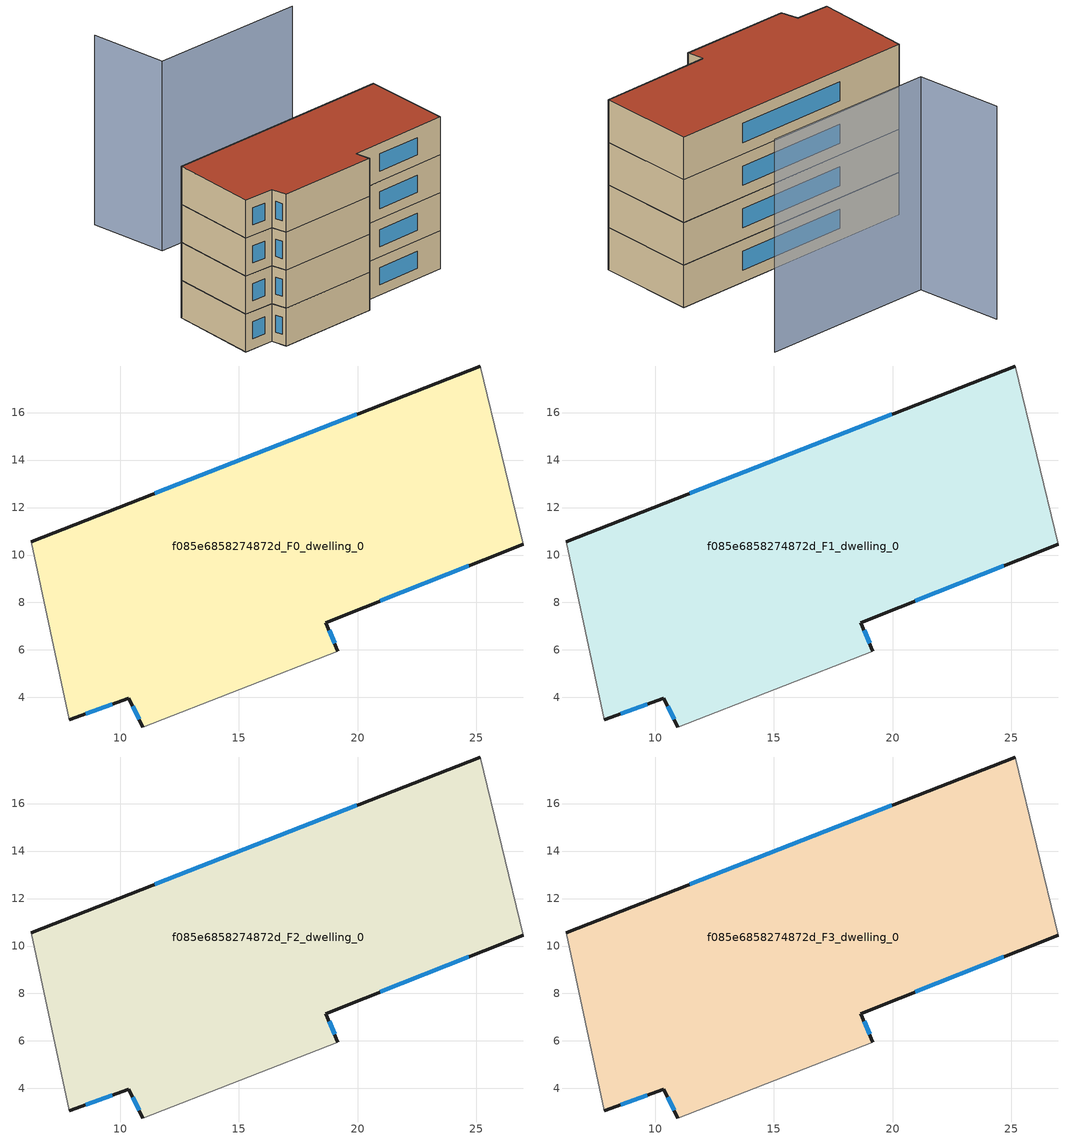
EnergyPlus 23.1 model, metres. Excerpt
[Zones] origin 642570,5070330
f085e6858274872d_F0_dwelling_0
 floor ground (EU_floor_Construction): 26.97,10.46 25.17,17.96 6.26,10.56 7.85,3.06 10.36,3.96 10.96,2.75 19.16,5.96 18.66,7.16 z0
 wall outside (EU_wall_Construction): 6.26,10.56 25.17,17.96 / 26.97,10.46 18.66,7.16 19.16,5.96 / 10.96,2.75 10.36,3.96 7.85,3.06 z0:3
 wall adiabatic (EU_wall_Construction): 25.17,17.96 26.97,10.46 / 19.16,5.96 10.96,2.75 / 7.85,3.06 6.26,10.56 z0:3
 window (EU_Window_Construction): 11.46,12.6 19.97,15.93 / 24.69,9.55 20.95,8.06 / 18.8,6.83 19.03,6.29 / 10.79,3.09 10.52,3.63 / 9.67,3.71 8.54,3.3 z0.83:2.17
f085e6858274872d_F1_dwelling_0
 floor to f085e6858274872d_F0_dwelling_0 (EU_floor_Construction): 26.97,10.46 25.17,17.96 6.26,10.56 7.85,3.06 10.36,3.96 10.96,2.75 19.16,5.96 18.66,7.16 z3
 wall outside (EU_wall_Construction): 6.26,10.56 25.17,17.96 / 26.97,10.46 18.66,7.16 19.16,5.96 / 10.96,2.75 10.36,3.96 7.85,3.06 z3:6
 wall adiabatic (EU_wall_Construction): 25.17,17.96 26.97,10.46 / 19.16,5.96 10.96,2.75 / 7.85,3.06 6.26,10.56 z3:6
 window (EU_Window_Construction): 11.46,12.6 19.97,15.93 / 24.69,9.55 20.95,8.06 / 18.8,6.83 19.03,6.29 / 10.79,3.09 10.52,3.63 / 9.67,3.71 8.54,3.3 z3.83:5.17
f085e6858274872d_F2_dwelling_0
 floor to f085e6858274872d_F1_dwelling_0 (EU_floor_Construction): 26.97,10.46 25.17,17.96 6.26,10.56 7.85,3.06 10.36,3.96 10.96,2.75 19.16,5.96 18.66,7.16 z6
 wall outside (EU_wall_Construction): 6.26,10.56 25.17,17.96 / 26.97,10.46 18.66,7.16 19.16,5.96 / 10.96,2.75 10.36,3.96 7.85,3.06 z6:9
 wall adiabatic (EU_wall_Construction): 25.17,17.96 26.97,10.46 / 19.16,5.96 10.96,2.75 / 7.85,3.06 6.26,10.56 z6:9
 window (EU_Window_Construction): 11.46,12.6 19.97,15.93 / 24.69,9.55 20.95,8.06 / 18.8,6.83 19.03,6.29 / 10.79,3.09 10.52,3.63 / 9.67,3.71 8.54,3.3 z6.83:8.17
f085e6858274872d_F3_dwelling_0
 floor to f085e6858274872d_F2_dwelling_0 (EU_floor_Construction): 26.97,10.46 25.17,17.96 6.26,10.56 7.85,3.06 10.36,3.96 10.96,2.75 19.16,5.96 18.66,7.16 z9
 wall outside (EU_wall_Construction): 6.26,10.56 25.17,17.96 / 26.97,10.46 18.66,7.16 19.16,5.96 / 10.96,2.75 10.36,3.96 7.85,3.06 z9:12
 wall adiabatic (EU_wall_Construction): 25.17,17.96 26.97,10.46 / 19.16,5.96 10.96,2.75 / 7.85,3.06 6.26,10.56 z9:12
 window (EU_Window_Construction): 11.46,12.6 19.97,15.93 / 24.69,9.55 20.95,8.06 / 18.8,6.83 19.03,6.29 / 10.79,3.09 10.52,3.63 / 9.67,3.71 8.54,3.3 z9.83:11.17
 roof outside (EU_roof_Construction): 25.17,17.96 26.97,10.46 18.66,7.16 19.16,5.96 10.96,2.75 10.36,3.96 7.85,3.06 6.26,10.56 z12
shading: 22.9,26.85 10.16,21.97 / 10.16,21.97 7.74,28.29 z0:15
[Building]
EU S2 Campaign: North Axis=0; Terrain=City; Solar Distribution=FullExterior
[Site:Location]
Lyon-Bron: Latitude=45.75; Longitude=5; Time Zone=1; Elevation=198
[SizingPeriod:WeatherFileDays]
AnnualSizingPeriod: Begin Month=1; Begin Day of Month=1; End Month=12; End Day of Month=31; Day of Week for Start Day=Monday; Use Weather File Daylight Saving Period=No; Use Weather File Rain and Snow Indicators=No
[MATERIAL]
EU_InternalMass_Material: Roughness=MediumRough; Thickness=0.1; Conductivity=1; Density=1800; Specific Heat=900; Thermal Absorptance=0.9; Solar Absorptance=0.7; Visible Absorptance=0.7
[MATERIAL:NOMASS] Roughness=MediumRough; Thermal Absorptance=0.9; Solar Absorptance=0.7; Visible Absorptance=0.7
Name | Thermal Resistance
EU_wall_NoMass | 0.87146
EU_roof_NoMass | 0.842276
EU_floor_NoMass | 0.496999
[WINDOWMATERIAL:SIMPLEGLAZINGSYSTEM]
EU_Window_SimpleGlazing: UFactor=2.2525; Solar Heat Gain Coefficient=0.76; Visible Transmittance=0.76
[CONSTRUCTION]
EU_wall_Construction: EU_wall_NoMass
EU_roof_Construction: EU_roof_NoMass
EU_floor_Construction: EU_floor_NoMass
EU_InternalMass_Construction: EU_InternalMass_Material
EU_Window_Construction: EU_Window_SimpleGlazing
[ZONE] Type=1; Multiplier=1; Ceiling Height=autocalculate; Floor Area=autocalculate; Part of Total Floor Area=Yes
Name | Volume
f085e6858274872d_F0_dwelling_0 | 504.16
f085e6858274872d_F1_dwelling_0; f085e6858274872d_F2_dwelling_0 | 504.161
f085e6858274872d_F3_dwelling_0 | 1512.48
[INTERNALMASS] Construction=EU_InternalMass_Construction; Surface Area=168.054
Name | Zone or ZoneList
f085e6858274872d_F0_dwelling_0_EU_InternalMass | f085e6858274872d_F0_dwelling_0
f085e6858274872d_F1_dwelling_0_EU_InternalMass | f085e6858274872d_F1_dwelling_0
f085e6858274872d_F2_dwelling_0_EU_InternalMass | f085e6858274872d_F2_dwelling_0
f085e6858274872d_F3_dwelling_0_EU_InternalMass | f085e6858274872d_F3_dwelling_0
[OTHEREQUIPMENT] Fuel Type=Electricity; Design Level Calculation Method=Watts/Area; Power per Zone Floor Area=1; Fraction Latent=0; Fraction Radiant=0; Fraction Lost=0; Carbon Dioxide Generation Rate=0; EndUse Subcategory=EU_Step8_InternalGains
Name | Zone or ZoneList or Space or SpaceList | Schedule
EU_Step8_InternalGain_f085e6858274872d_F0_dwelling_0_f000 | f085e6858274872d_F0_dwelling_0 | EU_Step8_GainSchedule_f085e6858274872d_F0_dwelling_0_f000
EU_Step8_InternalGain_f085e6858274872d_F1_dwelling_0_f000 | f085e6858274872d_F1_dwelling_0 | EU_Step8_GainSchedule_f085e6858274872d_F1_dwelling_0_f000
EU_Step8_InternalGain_f085e6858274872d_F2_dwelling_0_f000 | f085e6858274872d_F2_dwelling_0 | EU_Step8_GainSchedule_f085e6858274872d_F2_dwelling_0_f000
EU_Step8_InternalGain_f085e6858274872d_F3_dwelling_0_f000 | f085e6858274872d_F3_dwelling_0 | EU_Step8_GainSchedule_f085e6858274872d_F3_dwelling_0_f000
[ZONEVENTILATION:DESIGNFLOWRATE] Schedule=EU_AlwaysOn; Design Flow Rate Calculation Method=AirChanges/Hour; Air Changes per Hour=0.425; Ventilation Type=Natural; Fan Pressure Rise=0; Fan Total Efficiency=1; Constant Term Coefficient=1; Temperature Term Coefficient=0; Velocity Term Coefficient=0; Velocity Squared Term Coefficient=0; Minimum Indoor Temperature=-100; Maximum Indoor Temperature=100; Delta Temperature=-100; Minimum Outdoor Temperature=-100; Maximum Outdoor Temperature=100; Maximum Wind Speed=40
Name | Zone or ZoneList or Space or SpaceList
EU_ConstantAir_f085e6858274872d_F0_dwelling_0 | f085e6858274872d_F0_dwelling_0
EU_ConstantAir_f085e6858274872d_F1_dwelling_0 | f085e6858274872d_F1_dwelling_0
EU_ConstantAir_f085e6858274872d_F2_dwelling_0 | f085e6858274872d_F2_dwelling_0
EU_ConstantAir_f085e6858274872d_F3_dwelling_0 | f085e6858274872d_F3_dwelling_0
[HVACTEMPLATE:THERMOSTAT] Constant Heating Setpoint=20; Constant Cooling Setpoint=50
EU_HeatOnly_f085e6858274872d_F0_dwelling_0; EU_HeatOnly_f085e6858274872d_F1_dwelling_0; EU_HeatOnly_f085e6858274872d_F2_dwelling_0; EU_HeatOnly_f085e6858274872d_F3_dwelling_0
[HVACTEMPLATE:ZONE:IDEALLOADSAIRSYSTEM] System Availability Schedule=EU_AlwaysOn; Maximum Heating Supply Air Temperature=50; Minimum Cooling Supply Air Temperature=13; Maximum Heating Supply Air Humidity Ratio=0.0156; Minimum Cooling Supply Air Humidity Ratio=0.0077; Heating Limit=NoLimit; Cooling Limit=NoLimit; Heating Availability Schedule=EU_AlwaysOn; Cooling Availability Schedule=EU_CoolingOff; Dehumidification Control Type=ConstantSensibleHeatRatio; Cooling Sensible Heat Ratio=0.7; Dehumidification Setpoint=60; Humidification Control Type=None; Humidification Setpoint=30; Outdoor Air Method=None; Outdoor Air Flow Rate per Person=0.00944; Outdoor Air Flow Rate per Zone Floor Area=0; Outdoor Air Flow Rate per Zone=0; Demand Controlled Ventilation Type=None; Outdoor Air Economizer Type=NoEconomizer; Heat Recovery Type=None; Sensible Heat Recovery Effectiveness=0.7; Latent Heat Recovery Effectiveness=0.65
Name | Template Thermostat
f085e6858274872d_F0_dwelling_0 | EU_HeatOnly_f085e6858274872d_F0_dwelling_0
f085e6858274872d_F1_dwelling_0 | EU_HeatOnly_f085e6858274872d_F1_dwelling_0
f085e6858274872d_F2_dwelling_0 | EU_HeatOnly_f085e6858274872d_F2_dwelling_0
f085e6858274872d_F3_dwelling_0 | EU_HeatOnly_f085e6858274872d_F3_dwelling_0
[SIZING:ZONE] Zone Cooling Design Supply Air Temperature Input Method=SupplyAirTemperature; Zone Cooling Design Supply Air Temperature=13; Zone Heating Design Supply Air Temperature Input Method=SupplyAirTemperature; Zone Heating Design Supply Air Temperature=50; Zone Cooling Design Supply Air Humidity Ratio=0.008; Zone Heating Design Supply Air Humidity Ratio=0.008; Cooling Design Air Flow Method=DesignDay; Cooling Design Air Flow Rate=0; Cooling Minimum Air Flow per Zone Floor Area=0.000762; Cooling Minimum Air Flow=0; Cooling Minimum Air Flow Fraction=0.2; Heating Design Air Flow Method=DesignDay; Heating Design Air Flow Rate=0; Heating Maximum Air Flow per Zone Floor Area=0.002032; Heating Maximum Air Flow=0.141576; Heating Maximum Air Flow Fraction=0.3; Account for Dedicated Outdoor Air System=No; Dedicated Outdoor Air System Control Strategy=NeutralSupplyAir; Dedicated Outdoor Air Low Setpoint Temperature for Design=autosize; Dedicated Outdoor Air High Setpoint Temperature for Design=autosize; Zone Load Sizing Method=Sensible Load Only No Latent Load; Zone Latent Cooling Design Supply Air Humidity Ratio Input Method=HumidityRatioDifference; Zone Cooling Design Supply Air Humidity Ratio Difference=0.005; Zone Latent Heating Design Supply Air Humidity Ratio Input Method=HumidityRatioDifference; Zone Humidification Design Supply Air Humidity Ratio Difference=0.005
f085e6858274872d_F0_dwelling_0; f085e6858274872d_F1_dwelling_0; f085e6858274872d_F2_dwelling_0; f085e6858274872d_F3_dwelling_0
[SCHEDULE:CONSTANT]
Name | Hourly Value
EU_AlwaysOn | 1
EU_CoolingOff | 0
[SCHEDULE:FILE] Column Number=1; Rows to Skip at Top=0; Number of Hours of Data=8760; Column Separator=Comma; Interpolate to Timestep=No; Minutes per Item=60; Adjust Schedule for Daylight Savings=Yes
Name | File
EU_Step8_GainSchedule_f085e6858274872d_F0_dwelling_0_f000 | ../../schedules/f085e6858274872d/f085e6858274872d_F0_dwelling_0_f000_gain.csv
EU_Step8_GainSchedule_f085e6858274872d_F1_dwelling_0_f000 | ../../schedules/f085e6858274872d/f085e6858274872d_F1_dwelling_0_f000_gain.csv
EU_Step8_GainSchedule_f085e6858274872d_F2_dwelling_0_f000 | ../../schedules/f085e6858274872d/f085e6858274872d_F2_dwelling_0_f000_gain.csv
EU_Step8_GainSchedule_f085e6858274872d_F3_dwelling_0_f000 | ../../schedules/f085e6858274872d/f085e6858274872d_F3_dwelling_0_f000_gain.csv
